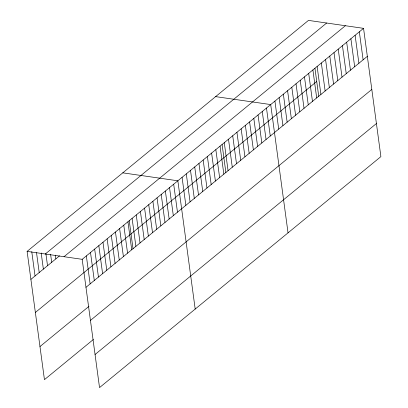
<?xml version="1.0" encoding="UTF-8"?>
<svg xmlns="http://www.w3.org/2000/svg" width="408" height="408" viewBox="0 0 408 408"><rect width="100%" height="100%" fill="white"/><g stroke="black" fill="none" stroke-linecap="round" stroke-linejoin="round"><path stroke-width="0.61" d="M93.437 339.436L44.447 379.654L27.107 251.379L308.468 20.4L363.554 28.346L380.894 156.621L99.532 387.6L82.187 259.325L363.554 28.346M45.283 254L326.645 23.021M30.891 279.373L59.543 255.852M64.01 256.703L345.377 25.724M35.363 312.467L316.73 81.488M85.971 287.319L367.338 56.345M39.974 346.56L88.959 306.347M90.443 320.413L371.81 89.434M95.054 354.506L376.421 123.532M215.618 96.625L270.703 104.57L288.043 232.846M122.767 172.844L177.852 180.795L195.192 309.07M27.107 251.379L82.187 259.325M359.331 31.814L363.115 59.808M355.108 35.277L358.897 63.271M350.89 38.74L354.674 66.739M346.667 42.208L350.457 70.202M342.45 45.67L346.234 73.664M338.227 49.133L342.011 77.132M334.009 52.601L337.793 80.595M329.786 56.064L333.571 84.058M325.569 59.527L329.353 87.526M321.346 62.995L325.13 90.989M317.128 66.458L320.912 94.452M314.94 68.248L318.74 96.364M312.905 69.926L316.69 97.92M308.688 73.389L312.472 101.383M304.465 76.852L308.249 104.846M300.242 80.32L304.031 108.314M296.024 83.783L299.809 111.777M291.802 87.246L295.591 115.24M287.584 90.714L291.368 118.708M283.361 94.177L287.145 122.171M279.143 97.639L282.928 125.633M274.921 101.108L278.705 129.101M266.48 108.033L270.264 136.032M262.262 111.501L266.047 139.495M258.04 114.964L261.824 142.958M253.817 118.427L257.606 146.426M249.599 121.895L253.383 149.889M245.376 125.358L249.166 153.352M241.159 128.821L244.943 156.82M236.936 132.289L240.72 160.283M232.718 135.752L236.502 163.746M228.495 139.215L232.279 167.214M224.278 142.683L228.062 170.677M222.09 144.473L225.889 172.589M220.055 146.146L223.839 174.139M215.837 149.609L219.621 177.608M211.614 153.076L215.399 181.07M207.391 156.539L211.181 184.533M203.174 160.002L206.958 188.001M198.951 163.47L202.74 191.464M194.733 166.933L198.518 194.927M190.511 170.396L194.295 198.395M186.293 173.864L190.077 201.858M182.07 177.327L185.854 205.321M173.691 184.207L177.475 212.201M169.534 187.624L173.318 215.618M165.373 191.036L169.157 219.03M161.211 194.453L165 222.447M157.054 197.865L160.839 225.859M152.893 201.277L156.682 229.276M148.736 204.694L152.521 232.688M144.575 208.106L148.359 236.105M140.418 211.523L144.203 239.516M136.257 214.934L140.041 242.933M132.1 218.351L135.884 246.345M129.239 220.697L133.039 248.809M127.939 221.763L131.723 249.762M123.777 225.18L127.566 253.174M119.621 228.592L123.405 256.591M115.459 232.009L119.248 260.003M111.302 235.421L115.087 263.42M107.141 238.838L110.925 266.832M102.984 242.25L106.769 270.249M98.823 245.667L102.607 273.661M94.666 249.079L98.45 277.078M90.505 252.496L94.289 280.49M86.348 255.908L90.132 283.907M55.34 255.153L55.845 258.886M50.592 254.215L51.688 262.298M45.931 253.893L47.527 265.715M41.182 252.955L43.37 269.127M36.516 252.634L39.209 272.544M31.768 251.695L35.047 275.956"/></g></svg>
